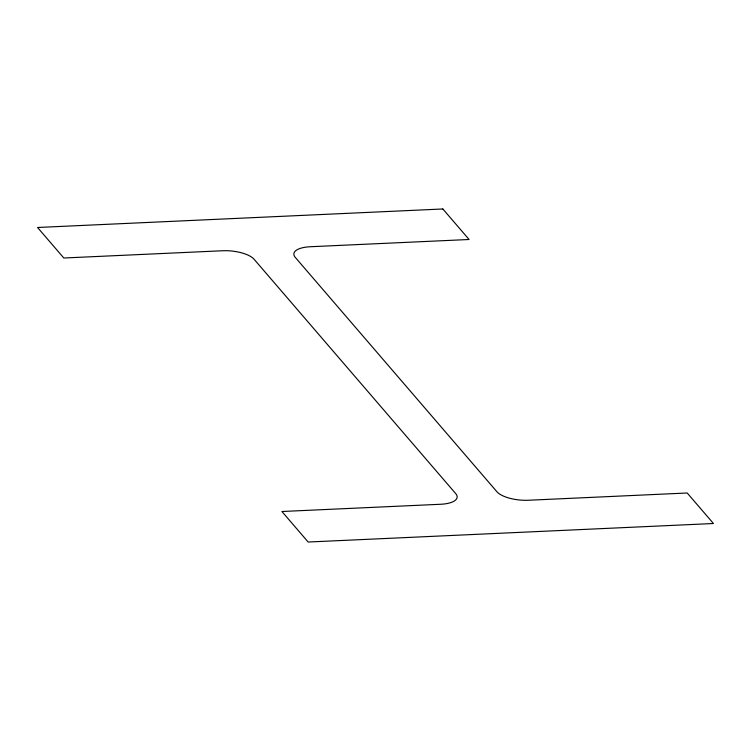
<?xml version="1.0" encoding="UTF-8"?>
<svg xmlns="http://www.w3.org/2000/svg" width="751" height="751" viewBox="0 0 751 751"><rect width="100%" height="100%" fill="white"/><g stroke="black" fill="none" stroke-linecap="round" stroke-linejoin="round"><path stroke-width="1.13" d="M442.837 208.975L37.55 227.487L63.807 258.006L222.615 250.75A24.764 9.322 5.9 0 1 254.073 259.245L455.744 493.642A24.764 9.322 5.9 0 1 440.715 504.259L281.916 511.506L308.163 542.025L713.45 523.513L687.193 492.994L528.385 500.25A24.764 9.322 5.9 0 1 496.927 491.755L295.256 257.358A24.764 9.322 5.9 0 1 310.285 246.741L469.084 239.494L442.837 208.975"/></g></svg>
